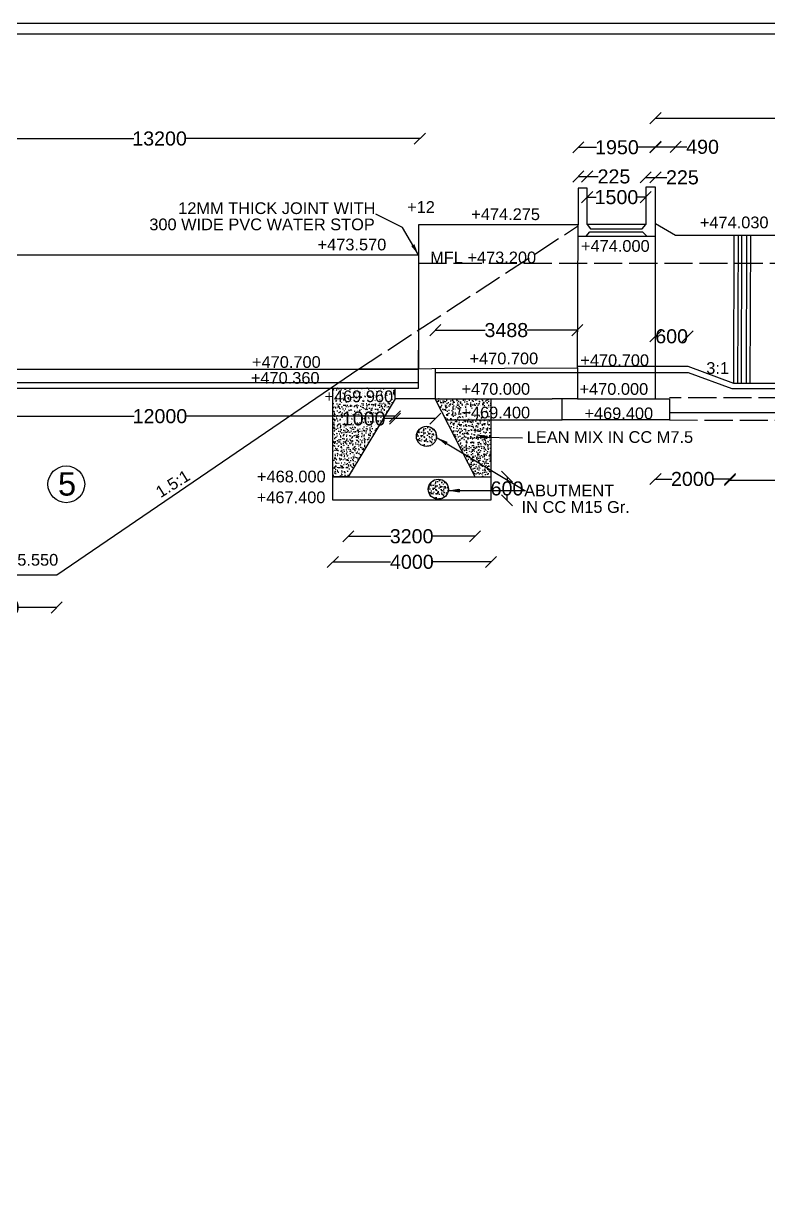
# Model space of a CAD drawing. Header units: millimetres. Extents: x 5124 to 6568637, y 2311 to 91879094.
# Drawn here: x 3367635 to 3373999, y 45955073 to 45965025 of the extents above; entities that cross this region are included whole.
import ezdxf

# ---------------------------------------------------------------- set-up
doc = ezdxf.new("R2010")
doc.units = ezdxf.units.MM
doc.header["$MEASUREMENT"] = 0
doc.linetypes.add('ACAD_ISO02W100', pattern=[15, 12, -3])
for name, color, linetype in [('DIMENSION', 7, 'Continuous'), ('DRAWING', 7, 'Continuous'), ('TEXT', 7, 'Continuous')]:
    doc.layers.add(name, color=color, linetype=linetype)
doc.styles.get("Standard").update_dxf_attribs({"font": 'arial.ttf', "height": 120})
doc.dimstyles.get("Standard").update_dxf_attribs({"dimtxt": 200, "dimasz": 110, "dimexe": 0.18, "dimexo": 0.0625, "dimgap": 0.09, "dimtad": 0, "dimtih": 1, "dimtoh": 1, "dimdec": 0, "dimzin": 0, "dimdsep": 46, "dimtxsty": 'Standard', "dimblk": 'OBLIQUE', "dimcen": 0.09, "dimse1": 1, "dimse2": 1, "dimadec": 0, "dimazin": 0, "dimtfac": 1, "dimtdec": 0, "dimtofl": 0, "dimtmove": 0, "dimatfit": 3, "dimfxl": 1, "dimtolj": 1, "dimtzin": 0, "dimarcsym": 0})
pattern_1 = [(130, (6719870.91, 0), (-71.72601826, -6.2752135), [7.5, -82.5]), (185, (6719870.91, 0), (13.87513336, 75.21921337), [6, -66]), (79.5486, (6719864.93, -0.52), (-57.85093817, 68.94395421), [6.374019, -70.1142112]), (133.8158, (6719870.91, 20), (-106.72410486, -16.55190143), [11.25, -123.75]), (83.3644, (6719862.01, 18.62), (-93.46627055, 97.4117871), [9.5610288, -105.1713]), (188.8158, (6719870.91, 20), (-93.46619451, 97.4118601), [9, -99]), (159, (6719860.91, 15), (-59.69070521, -40.26188907), [7.5, -82.5]), (214, (6719860.91, 15), (-24.33153319, 72.5150045), [6, -66]), (108.5486, (6719855.933, 11.645), (-84.02226286, 32.25304967), [6.374019, -70.1142112]), (142.5, (6719870.908, 0), (-1.215985532, 33.289385383), [0, -65.2, 0, -67, 0, -66.25]), (172.5, (6719870.908, 0), (-26.306953744, 39.441171188), [0, -38.2, 0, -63.7, 0, -25.25]), (212.5, (6719893.208, 0), (-53.382243617, -2.255487173), [0, -25, 0, -78, 0, -103.5]), (222.5, (6719903.21, 0), (-58.318616934, 10.010498233), [0, -32.5, 0, -51.8, 0, -73.5])]

# ---------------------------------------------------------------- blocks, each defined once
blk = doc.blocks.new('_Oblique')
at = {"color": 0, "linetype": 'ByBlock', "lineweight": -2}
blk.add_line((-0.5, -0.5), (0.5, 0.5), dxfattribs=at)
blk = doc.blocks.new('*D54')
at = {"layer": 'Defpoints', "color": 0, "transparency": 16777216}
for p in [(3366576.2, 45964040.7), (3366576.2, 45964018.8), (3371020.9, 45964042.1)]:
    blk.add_point(p, dxfattribs=at)
at = {"layer": 'DIMENSION', "color": 0, "lineweight": -2, "transparency": 16777216}
for p, q in [((3366576.2, 45964040.7), (3368578.5, 45964040.7)), ((3371020.9, 45964040.7), (3369018.6, 45964040.7))]:
    blk.add_line(p, q, dxfattribs=at)
at = {"layer": 'DIMENSION', "color": 0, "lineweight": -2, "transparency": 16777216, "xscale": 95, "yscale": 95, "zscale": 95, "rotation": 180}
blk.add_blockref('_Oblique', (3366576.2, 45964040.7), dxfattribs=at)
at = {"layer": 'DIMENSION', "color": 0, "lineweight": -2, "transparency": 16777216, "xscale": 95, "yscale": 95, "zscale": 95}
blk.add_blockref('_Oblique', (3371020.9, 45964040.7), dxfattribs=at)
at = {"layer": 'DIMENSION', "color": 0, "transparency": 16777216, "insert": (3368798.5, 45964040.7), "char_height": 120, "attachment_point": 5}
blk.add_mtext('\\A1;13200', dxfattribs=at)
blk = doc.blocks.new('*D56')
at = {"layer": 'Defpoints', "color": 0, "transparency": 16777216}
for p in [(3372365.8, 45962404.8), (3371152.5, 45962073.9), (3372365.8, 45962082.9)]:
    blk.add_point(p, dxfattribs=at)
at = {"layer": 'DIMENSION', "color": 0, "lineweight": -2, "transparency": 16777216}
for p, q in [((3371152.5, 45962404.8), (3371579.8, 45962404.8)), ((3372365.8, 45962404.8), (3371938.5, 45962404.8))]:
    blk.add_line(p, q, dxfattribs=at)
at = {"layer": 'DIMENSION', "color": 0, "lineweight": -2, "transparency": 16777216, "xscale": 95, "yscale": 95, "zscale": 95, "rotation": 180}
blk.add_blockref('_Oblique', (3371152.5, 45962404.8), dxfattribs=at)
at = {"layer": 'DIMENSION', "color": 0, "lineweight": -2, "transparency": 16777216, "xscale": 95, "yscale": 95, "zscale": 95}
blk.add_blockref('_Oblique', (3372365.8, 45962404.8), dxfattribs=at)
at = {"layer": 'DIMENSION', "color": 0, "transparency": 16777216, "insert": (3371759.1, 45962404.8), "char_height": 120, "attachment_point": 5}
blk.add_mtext('\\A1;3488', dxfattribs=at)
blk = doc.blocks.new('*D57')
at = {"layer": 'Defpoints', "color": 0, "transparency": 16777216}
for p in [(3370809.5, 45961818.4), (3371152.5, 45961818.4), (3370809.5, 45961649.7)]:
    blk.add_point(p, dxfattribs=at)
at = {"layer": 'DIMENSION', "color": 0, "lineweight": -2, "transparency": 16777216}
for p, q in [((3370809.5, 45961649.7), (3370714.5, 45961649.7)), ((3371152.5, 45961649.7), (3370809.5, 45961649.7))]:
    blk.add_line(p, q, dxfattribs=at)
at = {"layer": 'DIMENSION', "color": 0, "lineweight": -2, "transparency": 16777216, "xscale": 95, "yscale": 95, "zscale": 95, "rotation": 180}
blk.add_blockref('_Oblique', (3370809.5, 45961649.7), dxfattribs=at)
at = {"layer": 'DIMENSION', "color": 0, "lineweight": -2, "transparency": 16777216, "xscale": 95, "yscale": 95, "zscale": 95}
blk.add_blockref('_Oblique', (3371152.5, 45961649.7), dxfattribs=at)
at = {"layer": 'DIMENSION', "color": 0, "transparency": 16777216, "insert": (3370541.1, 45961649.7), "char_height": 120, "attachment_point": 5}
blk.add_mtext('\\A1;1000', dxfattribs=at)
blk = doc.blocks.new('*D58')
at = {"layer": 'Defpoints', "color": 0, "transparency": 16777216}
for p in [(3370409.9, 45961153.2), (3371491.8, 45961153.2), (3370409.9, 45960644.1)]:
    blk.add_point(p, dxfattribs=at)
at = {"layer": 'DIMENSION', "color": 0, "lineweight": -2, "transparency": 16777216}
for p, q in [((3370409.9, 45960644.1), (3370771.8, 45960644.1)), ((3371491.8, 45960644.1), (3371129.9, 45960644.1))]:
    blk.add_line(p, q, dxfattribs=at)
at = {"layer": 'DIMENSION', "color": 0, "lineweight": -2, "transparency": 16777216, "xscale": 95, "yscale": 95, "zscale": 95, "rotation": 180}
blk.add_blockref('_Oblique', (3370409.9, 45960644.1), dxfattribs=at)
at = {"layer": 'DIMENSION', "color": 0, "lineweight": -2, "transparency": 16777216, "xscale": 95, "yscale": 95, "zscale": 95}
blk.add_blockref('_Oblique', (3371491.8, 45960644.1), dxfattribs=at)
at = {"layer": 'DIMENSION', "color": 0, "transparency": 16777216, "insert": (3370950.8, 45960644.1), "char_height": 120, "attachment_point": 5}
blk.add_mtext('\\A1;3200', dxfattribs=at)
blk = doc.blocks.new('*D59')
at = {"layer": 'Defpoints', "color": 0, "transparency": 16777216}
for p in [(3370277.7, 45960951.6), (3371627.5, 45960951.6), (3370277.7, 45960425.5)]:
    blk.add_point(p, dxfattribs=at)
at = {"layer": 'DIMENSION', "color": 0, "lineweight": -2, "transparency": 16777216}
for p, q in [((3370277.7, 45960425.5), (3370771.1, 45960425.5)), ((3371627.5, 45960425.5), (3371134.1, 45960425.5))]:
    blk.add_line(p, q, dxfattribs=at)
at = {"layer": 'DIMENSION', "color": 0, "lineweight": -2, "transparency": 16777216, "xscale": 95, "yscale": 95, "zscale": 95, "rotation": 180}
blk.add_blockref('_Oblique', (3370277.7, 45960425.5), dxfattribs=at)
at = {"layer": 'DIMENSION', "color": 0, "lineweight": -2, "transparency": 16777216, "xscale": 95, "yscale": 95, "zscale": 95}
blk.add_blockref('_Oblique', (3371627.5, 45960425.5), dxfattribs=at)
at = {"layer": 'DIMENSION', "color": 0, "transparency": 16777216, "insert": (3370952.6, 45960425.5), "char_height": 120, "attachment_point": 5}
blk.add_mtext('\\A1;4000', dxfattribs=at)
blk = doc.blocks.new('*D60')
at = {"layer": 'Defpoints', "color": 0, "transparency": 16777216}
for p in [(3366793.5, 45961669.4), (3366793.5, 45961649.7), (3370809.5, 45961649.7)]:
    blk.add_point(p, dxfattribs=at)
at = {"layer": 'DIMENSION', "color": 0, "lineweight": -2, "transparency": 16777216}
for p, q in [((3366793.5, 45961669.4), (3368581.5, 45961669.4)), ((3370809.5, 45961669.4), (3369021.5, 45961669.4))]:
    blk.add_line(p, q, dxfattribs=at)
at = {"layer": 'DIMENSION', "color": 0, "lineweight": -2, "transparency": 16777216, "xscale": 95, "yscale": 95, "zscale": 95, "rotation": 180}
blk.add_blockref('_Oblique', (3366793.5, 45961669.4), dxfattribs=at)
at = {"layer": 'DIMENSION', "color": 0, "lineweight": -2, "transparency": 16777216, "xscale": 95, "yscale": 95, "zscale": 95}
blk.add_blockref('_Oblique', (3370809.5, 45961669.4), dxfattribs=at)
at = {"layer": 'DIMENSION', "color": 0, "transparency": 16777216, "insert": (3368801.5, 45961669.4), "char_height": 120, "attachment_point": 5}
blk.add_mtext('\\A1;12000', dxfattribs=at)
blk = doc.blocks.new('*D67')
at = {"layer": 'Defpoints', "color": 0, "transparency": 16777216}
for p in [(3366912.1, 45960315.8), (3367920.1, 45960315.8), (3366912.1, 45960036.7)]:
    blk.add_point(p, dxfattribs=at)
at = {"layer": 'DIMENSION', "color": 0, "lineweight": -2, "transparency": 16777216}
for p, q in [((3366912.1, 45960036.7), (3367237.1, 45960036.7)), ((3367920.1, 45960036.7), (3367595.1, 45960036.7))]:
    blk.add_line(p, q, dxfattribs=at)
at = {"layer": 'DIMENSION', "color": 0, "lineweight": -2, "transparency": 16777216, "xscale": 95, "yscale": 95, "zscale": 95, "rotation": 180}
blk.add_blockref('_Oblique', (3366912.1, 45960036.7), dxfattribs=at)
at = {"layer": 'DIMENSION', "color": 0, "lineweight": -2, "transparency": 16777216, "xscale": 95, "yscale": 95, "zscale": 95}
blk.add_blockref('_Oblique', (3367920.1, 45960036.7), dxfattribs=at)
at = {"layer": 'DIMENSION', "color": 0, "transparency": 16777216, "insert": (3367416.1, 45960036.7), "char_height": 120, "attachment_point": 5}
blk.add_mtext('\\A1;3000', dxfattribs=at)
blk = doc.blocks.new('*D84')
at = {"layer": 'Defpoints', "color": 0, "transparency": 16777216}
for p in [(3372449.1, 45963716.7), (3372374, 45963615), (3372449.1, 45963615)]:
    blk.add_point(p, dxfattribs=at)
at = {"layer": 'DIMENSION', "color": 0, "lineweight": -2, "transparency": 16777216}
for p, q in [((3372374, 45963716.7), (3372449.1, 45963716.7)), ((3372449.1, 45963716.7), (3372544.1, 45963716.7))]:
    blk.add_line(p, q, dxfattribs=at)
at = {"layer": 'DIMENSION', "color": 0, "lineweight": -2, "transparency": 16777216, "xscale": 95, "yscale": 95, "zscale": 95, "rotation": 180}
blk.add_blockref('_Oblique', (3372374, 45963716.7), dxfattribs=at)
at = {"layer": 'DIMENSION', "color": 0, "lineweight": -2, "transparency": 16777216, "xscale": 95, "yscale": 95, "zscale": 95}
blk.add_blockref('_Oblique', (3372449.1, 45963716.7), dxfattribs=at)
at = {"layer": 'DIMENSION', "color": 0, "transparency": 16777216, "insert": (3372678.2, 45963716.7), "char_height": 120, "attachment_point": 5}
blk.add_mtext('\\A1;225', dxfattribs=at)
blk = doc.blocks.new('*D85')
at = {"layer": 'Defpoints', "color": 0, "transparency": 16777216}
for p in [(3373033.4, 45963709.1), (3372949.3, 45963627.2), (3373033.4, 45963627.2)]:
    blk.add_point(p, dxfattribs=at)
at = {"layer": 'DIMENSION', "color": 0, "lineweight": -2, "transparency": 16777216}
for p, q in [((3372949.3, 45963709.1), (3373033.4, 45963709.1)), ((3373033.4, 45963709.1), (3373128.4, 45963709.1))]:
    blk.add_line(p, q, dxfattribs=at)
at = {"layer": 'DIMENSION', "color": 0, "lineweight": -2, "transparency": 16777216, "xscale": 95, "yscale": 95, "zscale": 95, "rotation": 180}
blk.add_blockref('_Oblique', (3372949.3, 45963709.1), dxfattribs=at)
at = {"layer": 'DIMENSION', "color": 0, "lineweight": -2, "transparency": 16777216, "xscale": 95, "yscale": 95, "zscale": 95}
blk.add_blockref('_Oblique', (3373033.4, 45963709.1), dxfattribs=at)
at = {"layer": 'DIMENSION', "color": 0, "transparency": 16777216, "insert": (3373262.5, 45963709.1), "char_height": 120, "attachment_point": 5}
blk.add_mtext('\\A1;225', dxfattribs=at)
blk = doc.blocks.new('*D86')
at = {"layer": 'Defpoints', "color": 0, "transparency": 16777216}
for p in [(3372449.1, 45963615), (3372949.3, 45963615), (3372949.3, 45963540.1)]:
    blk.add_point(p, dxfattribs=at)
at = {"layer": 'DIMENSION', "color": 0, "lineweight": -2, "transparency": 16777216}
for p, q in [((3372449.1, 45963540.1), (3372525.8, 45963540.1)), ((3372949.3, 45963540.1), (3372872.6, 45963540.1))]:
    blk.add_line(p, q, dxfattribs=at)
at = {"layer": 'DIMENSION', "color": 0, "lineweight": -2, "transparency": 16777216, "xscale": 95, "yscale": 95, "zscale": 95, "rotation": 180}
blk.add_blockref('_Oblique', (3372449.1, 45963540.1), dxfattribs=at)
at = {"layer": 'DIMENSION', "color": 0, "lineweight": -2, "transparency": 16777216, "xscale": 95, "yscale": 95, "zscale": 95}
blk.add_blockref('_Oblique', (3372949.3, 45963540.1), dxfattribs=at)
at = {"layer": 'DIMENSION', "color": 0, "transparency": 16777216, "insert": (3372699.2, 45963540.1), "char_height": 120, "attachment_point": 5}
blk.add_mtext('\\A1;1500', dxfattribs=at)
blk = doc.blocks.new('*D87')
at = {"layer": 'Defpoints', "color": 0, "transparency": 16777216}
for p in [(3373033.4, 45963966.4), (3372374, 45963616.5), (3373033.4, 45963627.2)]:
    blk.add_point(p, dxfattribs=at)
at = {"layer": 'DIMENSION', "color": 0, "lineweight": -2, "transparency": 16777216}
for p, q in [((3372374, 45963966.4), (3372530.3, 45963966.4)), ((3373033.4, 45963966.4), (3372877.1, 45963966.4))]:
    blk.add_line(p, q, dxfattribs=at)
at = {"layer": 'DIMENSION', "color": 0, "lineweight": -2, "transparency": 16777216, "xscale": 95, "yscale": 95, "zscale": 95, "rotation": 180}
blk.add_blockref('_Oblique', (3372374, 45963966.4), dxfattribs=at)
at = {"layer": 'DIMENSION', "color": 0, "lineweight": -2, "transparency": 16777216, "xscale": 95, "yscale": 95, "zscale": 95}
blk.add_blockref('_Oblique', (3373033.4, 45963966.4), dxfattribs=at)
at = {"layer": 'DIMENSION', "color": 0, "transparency": 16777216, "insert": (3372703.7, 45963966.4), "char_height": 120, "attachment_point": 5}
blk.add_mtext('\\A1;1950', dxfattribs=at)
blk = doc.blocks.new('*D88')
at = {"layer": 'Defpoints', "color": 0, "transparency": 16777216}
for p in [(3373204.9, 45963969.9), (3373033.4, 45963315.4), (3373204.9, 45963217.4)]:
    blk.add_point(p, dxfattribs=at)
at = {"layer": 'DIMENSION', "color": 0, "lineweight": -2, "transparency": 16777216}
for p, q in [((3373033.4, 45963969.9), (3373204.9, 45963969.9)), ((3373204.9, 45963969.9), (3373299.9, 45963969.9))]:
    blk.add_line(p, q, dxfattribs=at)
at = {"layer": 'DIMENSION', "color": 0, "lineweight": -2, "transparency": 16777216, "xscale": 95, "yscale": 95, "zscale": 95, "rotation": 180}
blk.add_blockref('_Oblique', (3373033.4, 45963969.9), dxfattribs=at)
at = {"layer": 'DIMENSION', "color": 0, "lineweight": -2, "transparency": 16777216, "xscale": 95, "yscale": 95, "zscale": 95}
blk.add_blockref('_Oblique', (3373204.9, 45963969.9), dxfattribs=at)
at = {"layer": 'DIMENSION', "color": 0, "transparency": 16777216, "insert": (3373434.8, 45963969.9), "char_height": 120, "attachment_point": 5}
blk.add_mtext('\\A1;490', dxfattribs=at)
blk = doc.blocks.new('*D89')
at = {"layer": 'Defpoints', "color": 0, "transparency": 16777216}
for p in [(3376401, 45964214.8), (3373033.4, 45963627.2), (3376401, 45963658.7)]:
    blk.add_point(p, dxfattribs=at)
at = {"layer": 'DIMENSION', "color": 0, "lineweight": -2, "transparency": 16777216}
for p, q in [((3373033.4, 45964214.8), (3374497.1, 45964214.8)), ((3376401, 45964214.8), (3374937.2, 45964214.8))]:
    blk.add_line(p, q, dxfattribs=at)
at = {"layer": 'DIMENSION', "color": 0, "lineweight": -2, "transparency": 16777216, "xscale": 95, "yscale": 95, "zscale": 95, "rotation": 180}
blk.add_blockref('_Oblique', (3373033.4, 45964214.8), dxfattribs=at)
at = {"layer": 'DIMENSION', "color": 0, "lineweight": -2, "transparency": 16777216, "xscale": 95, "yscale": 95, "zscale": 95}
blk.add_blockref('_Oblique', (3376401, 45964214.8), dxfattribs=at)
at = {"layer": 'DIMENSION', "color": 0, "transparency": 16777216, "insert": (3374717.2, 45964214.8), "char_height": 120, "attachment_point": 5}
blk.add_mtext('\\A1;10000', dxfattribs=at)
blk = doc.blocks.new('*D91')
at = {"layer": 'Defpoints', "color": 0, "transparency": 16777216}
for p in [(3373033.4, 45962351.5), (3373033.4, 45962096.5), (3373307.7, 45962096.5)]:
    blk.add_point(p, dxfattribs=at)
at = {"layer": 'DIMENSION', "color": 0, "lineweight": -2, "transparency": 16777216}
for p, q in [((3373033.4, 45962351.5), (3373037.8, 45962351.5)), ((3373307.7, 45962351.5), (3373303.3, 45962351.5))]:
    blk.add_line(p, q, dxfattribs=at)
at = {"layer": 'DIMENSION', "color": 0, "lineweight": -2, "transparency": 16777216, "xscale": 95, "yscale": 95, "zscale": 95, "rotation": 180}
blk.add_blockref('_Oblique', (3373033.4, 45962351.5), dxfattribs=at)
at = {"layer": 'DIMENSION', "color": 0, "lineweight": -2, "transparency": 16777216, "xscale": 95, "yscale": 95, "zscale": 95}
blk.add_blockref('_Oblique', (3373307.7, 45962351.5), dxfattribs=at)
at = {"layer": 'DIMENSION', "color": 0, "transparency": 16777216, "insert": (3373170.6, 45962351.5), "char_height": 120, "attachment_point": 5}
blk.add_mtext('\\A1;600', dxfattribs=at)
blk = doc.blocks.new('*D96')
at = {"layer": 'Defpoints', "color": 0, "transparency": 16777216}
for p in [(3373033.4, 45961818.4), (3373669.4, 45961133.3), (3373669.4, 45961096.2)]:
    blk.add_point(p, dxfattribs=at)
at = {"layer": 'DIMENSION', "color": 0, "lineweight": -2, "transparency": 16777216}
for p, q in [((3373033.4, 45961133.3), (3373171.3, 45961133.3)), ((3373669.4, 45961133.3), (3373531.5, 45961133.3))]:
    blk.add_line(p, q, dxfattribs=at)
at = {"layer": 'DIMENSION', "color": 0, "lineweight": -2, "transparency": 16777216, "xscale": 95, "yscale": 95, "zscale": 95, "rotation": 180}
blk.add_blockref('_Oblique', (3373033.4, 45961133.3), dxfattribs=at)
at = {"layer": 'DIMENSION', "color": 0, "lineweight": -2, "transparency": 16777216, "xscale": 95, "yscale": 95, "zscale": 95}
blk.add_blockref('_Oblique', (3373669.4, 45961133.3), dxfattribs=at)
at = {"layer": 'DIMENSION', "color": 0, "transparency": 16777216, "insert": (3373351.4, 45961133.3), "char_height": 120, "attachment_point": 5}
blk.add_mtext('\\A1;2000', dxfattribs=at)
blk = doc.blocks.new('*D97')
at = {"layer": 'Defpoints', "color": 0, "transparency": 16777216}
for p in [(3373669.4, 45961133.3), (3376335.6, 45961124.7), (3376335.6, 45961110.7)]:
    blk.add_point(p, dxfattribs=at)
at = {"layer": 'DIMENSION', "color": 0, "lineweight": -2, "transparency": 16777216}
for p, q in [((3373669.4, 45961124.7), (3374823.3, 45961124.7)), ((3376335.6, 45961124.7), (3375181.6, 45961124.7))]:
    blk.add_line(p, q, dxfattribs=at)
at = {"layer": 'DIMENSION', "color": 0, "lineweight": -2, "transparency": 16777216, "xscale": 95, "yscale": 95, "zscale": 95, "rotation": 180}
blk.add_blockref('_Oblique', (3373669.4, 45961124.7), dxfattribs=at)
at = {"layer": 'DIMENSION', "color": 0, "lineweight": -2, "transparency": 16777216, "xscale": 95, "yscale": 95, "zscale": 95}
blk.add_blockref('_Oblique', (3376335.6, 45961124.7), dxfattribs=at)
at = {"layer": 'DIMENSION', "color": 0, "transparency": 16777216, "insert": (3375002.5, 45961124.7), "char_height": 120, "attachment_point": 5}
blk.add_mtext('\\A1;8000', dxfattribs=at)
blk = doc.blocks.new('*D255')
at = {"layer": 'Defpoints', "color": 0}
for p in [(3371627.5, 45961153.2), (3371627.5, 45960951.6), (3371765, 45960951.6)]:
    blk.add_point(p, dxfattribs=at)
at = {"layer": 'DIMENSION', "color": 0, "lineweight": -2}
for p, q in [((3371765, 45961153.2), (3371765, 45961113.8)), ((3371765, 45960951.6), (3371765, 45960991))]:
    blk.add_line(p, q, dxfattribs=at)
at = {"layer": 'DIMENSION', "color": 0, "lineweight": -2, "xscale": 95, "yscale": 95, "zscale": 95}
for p, rotation in [((3371765, 45961153.2), 90), ((3371765, 45960951.6), 270)]:
    blk.add_blockref('_Oblique', p, dxfattribs=dict(at, rotation=rotation))
at = {"layer": 'DIMENSION', "color": 0, "insert": (3371765, 45961052.4), "char_height": 120, "attachment_point": 5}
blk.add_mtext('\\A1;600', dxfattribs=at)

msp = doc.modelspace()

# ---------------------------------------------------------------- hatches: boundary and pattern name
at = {"layer": 'DRAWING'}
h = msp.add_hatch(dxfattribs=at)
h.set_pattern_fill('AR-CONC,_O', color=256, scale=10)
h.set_pattern_definition(pattern_1)
h.paths.add_polyline_path([(3370277.7, 45961910.7), (3370809.5, 45961910.7), (3370809.5, 45961818.4), (3370409.9, 45961153.2), (3370277.7, 45961153.2)])
h = msp.add_hatch(dxfattribs=at)
h.set_pattern_fill('AR-CONC,_O', color=256, scale=10)
h.set_pattern_definition(pattern_1)
h.paths.add_polyline_path([(3371627.5, 45961818.4), (3371152.5, 45961818.4), (3371491.8, 45961153.2), (3371627.5, 45961153.2)])
h = msp.add_hatch(dxfattribs=at)
h.set_pattern_fill('AR-CONC,_O', color=256, scale=10)
h.set_pattern_definition([(130, (6728772.436, 4869.25), (-71.72601826, -6.2752135), [7.5, -82.5]), (185, (6728772.436, 4869.25), (13.87513336, 75.21921337), [6, -66]), (79.5486, (6728766.46, 4868.724), (-57.85093817, 68.94395421), [6.374019, -70.1142112]), (133.8158, (6728772.436, 4889.25), (-106.72410486, -16.55190143), [11.25, -123.75]), (83.3644, (6728763.54, 4887.87), (-93.46627055, 97.4117871), [9.5610288, -105.1713]), (188.8158, (6728772.44, 4889.25), (-93.46619451, 97.4118601), [9, -99]), (159, (6728762.436, 4884.25), (-59.69070521, -40.26188907), [7.5, -82.5]), (214, (6728762.436, 4884.25), (-24.33153319, 72.5150045), [6, -66]), (108.5486, (6728757.46, 4880.89), (-84.02226286, 32.25304967), [6.374019, -70.1142112]), (142.5, (6728772.436, 4869.247), (-1.215985532, 33.289385383), [0, -65.2, 0, -67, 0, -66.25]), (172.5, (6728772.436, 4869.247), (-26.306953744, 39.441171188), [0, -38.2, 0, -63.7, 0, -25.25]), (212.5, (6728794.736, 4869.247), (-53.382243617, -2.255487173), [0, -25, 0, -78, 0, -103.5]), (222.5, (6728804.736, 4869.247), (-58.318616934, 10.010498233), [0, -32.5, 0, -51.8, 0, -73.5])])
h.paths.add_polyline_path([(3371163.3, 45961497.6, -1), (3370991.3, 45961497.6, -1)])
h = msp.add_hatch(dxfattribs=at)
h.set_pattern_fill('AR-CONC,_O', color=256, scale=10)
h.set_pattern_definition([(130, (6728873.48, 4417.81), (-71.72601826, -6.2752135), [7.5, -82.5]), (185, (6728873.48, 4417.81), (13.87513336, 75.21921337), [6, -66]), (79.5486, (6728867.5, 4417.284), (-57.85093817, 68.94395421), [6.374019, -70.1142112]), (133.8158, (6728873.48, 4437.81), (-106.72410486, -16.55190143), [11.25, -123.75]), (83.3644, (6728864.59, 4436.43), (-93.46627055, 97.4117871), [9.5610288, -105.1713]), (188.8158, (6728873.48, 4437.81), (-93.46619451, 97.4118601), [9, -99]), (159, (6728863.48, 4432.81), (-59.69070521, -40.26188907), [7.5, -82.5]), (214, (6728863.48, 4432.81), (-24.33153319, 72.5150045), [6, -66]), (108.5486, (6728858.506, 4429.45), (-84.02226286, 32.25304967), [6.374019, -70.1142112]), (142.5, (6728873.48, 4417.807), (-1.215985532, 33.289385383), [0, -65.2, 0, -67, 0, -66.25]), (172.5, (6728873.48, 4417.807), (-26.306953744, 39.441171188), [0, -38.2, 0, -63.7, 0, -25.25]), (212.5, (6728895.78, 4417.807), (-53.382243617, -2.255487173), [0, -25, 0, -78, 0, -103.5]), (222.5, (6728905.78, 4417.807), (-58.318616934, 10.010498233), [0, -32.5, 0, -51.8, 0, -73.5])])
h.paths.add_polyline_path([(3371264.4, 45961046.1, -1), (3371092.4, 45961046.1, -1)])

# ---------------------------------------------------------------- linework, layer by layer
at = {"layer": 'DIMENSION'}
for points in [[(3373033.4, 45961818.4), (3373033.4, 45963627.2), (3372949.3, 45963627.2), (3372949.3, 45963308.3), (3372449.1, 45963308.3), (3372449.1, 45963616.5), (3372374, 45963616.5), (3372372.3, 45963303.4)], [(3373033.4, 45963315.4), (3373204.9, 45963217.4), (3374859.2, 45963217.4), (3375717.6, 45963658.7), (3376401, 45963658.7), (3376401, 45962513.8), (3376401, 45961937.8), (3376553.1, 45961937.8), (3376553.1, 45961625.5), (3376378.4, 45961625.5)], [(3372449.1, 45963308.3), (3372476.6, 45963270.3), (3372917.8, 45963270.3), (3372949.3, 45963308.3)], [(3372371.8, 45963207.4), (3373033.4, 45963207.4)], [(3372439.8, 45963207.4), (3372473.5, 45963245.1), (3372920.9, 45963245.1), (3372958.3, 45963207.4)], [(3373702.7, 45963217.4), (3373698.3, 45961952.9)], [(3373737.4, 45963217.4), (3373732.9, 45961952.9)], [(3373768.4, 45963217.4), (3373763.9, 45961952.9)], [(3373810.1, 45963217.4), (3373805.7, 45961952.9)], [(3373843.5, 45963217.4), (3373839.1, 45961952.9)], [(3372365.8, 45962096.5), (3373307.7, 45962096.5), (3373698.3, 45961952.9), (3375424.6, 45961952.9)], [(3371152.5, 45962043.6), (3372365.8, 45962043.6), (3373310.6, 45962043.6), (3373685.6, 45961907.6), (3375429.4, 45961907.6)], [(3372365.8, 45962082.9), (3372365.8, 45961836.3), (3372365.8, 45961818.4), (3372151.3, 45961818.4)], [(3371244.3, 45961638.3), (3372236.2, 45961638.3), (3372236.2, 45961818.4)], [(3372365.8, 45961818.4), (3373152.6, 45961818.4), (3373152.6, 45961638.3), (3372236.2, 45961638.3)], [(3373152.6, 45961702.1), (3376358.7, 45961702.1), (3376378.4, 45961625.5)]]:
    msp.add_lwpolyline(points, dxfattribs=at)
at = {"layer": 'DRAWING'}
for points in [[(3337339.5, 45965025.3), (3388705.8, 45965025.3), (3388705.8, 45927310.5), (3337339.5, 45927310.5)], [(3337429.6, 45964935.3), (3388615.7, 45964935.3), (3388615.7, 45927400.6), (3337429.6, 45927400.6)]]:
    msp.add_lwpolyline(points, close=True, dxfattribs=at)
for points in [[(3364454.4, 45958612.3), (3365240.4, 45958612.3), (3366912.1, 45960315.8), (3367920.1, 45960315.8), (3370500.4, 45962073.9), (3372365.8, 45962082.9), (3372372.3, 45963303.4), (3371009, 45963303.4), (3371009, 45962073.9)], [(3359935.5, 45963048.4), (3371009, 45963048.4)], [(3359935.5, 45962071.2), (3371009, 45962071.2), (3371009, 45962234.3)], [(3359935.5, 45961958.3), (3371009, 45961958.3), (3371009, 45962121.5)], [(3359935.5, 45961910.7), (3371009, 45961910.7), (3371009, 45962073.9)], [(3371152.5, 45962073.9), (3371152.5, 45961818.4), (3370809.5, 45961818.4), (3370809.5, 45961910.7)], [(3370809.5, 45961818.4), (3370409.9, 45961153.2), (3370277.7, 45961153.2), (3370277.7, 45961910.7)], [(3371627.5, 45961818.4), (3371627.5, 45960951.6), (3370277.7, 45960951.6), (3370277.7, 45961153.2), (3371627.5, 45961153.2)], [(3371152.5, 45961818.4), (3372151.3, 45961818.4)], [(3371491.8, 45961153.2), (3371152.5, 45961818.4)]]:
    msp.add_lwpolyline(points, dxfattribs=at)
at = {"layer": 'DRAWING', "linetype": 'ACAD_ISO02W100', "ltscale": 20}
for points in [[(3370496.4, 45962071.2), (3372367.5, 45963292.6)], [(3371009, 45962975.6), (3375424.1, 45962975.6), (3376157.6, 45963298.6), (3377987.9, 45963298.6)], [(3376553.1, 45961827.7), (3373152.6, 45961827.7)], [(3373152.6, 45961638.3), (3376378.4, 45961625.5)]]:
    msp.add_lwpolyline(points, dxfattribs=at)
at = {"layer": 'DRAWING'}
for centre, radius in [((3371077.3, 45961497.6), 86), ((3368002, 45961088.4), 157), ((3371178.4, 45961046.1), 86)]:
    msp.add_circle(centre, radius, dxfattribs=at)

# ---------------------------------------------------------------- texts
at = {"layer": 'TEXT'}
for s, height, p in [('12MM THICK JOINT WITH ', 100, (3368957.6, 45963396.5)), ('+12', 100, (3370912, 45963406.4)), (' +474.275', 100, (3371421.1, 45963344.9)), ('300 WIDE PVC WATER STOP', 100, (3368710.9, 45963258)), (' +474.030', 100, (3373372.6, 45963274.8)), ('+473.570', 100, (3370147.7, 45963086.2)), (' +474.000', 100, (3372357.8, 45963074)), ('MFL +473.200', 100, (3371108.9, 45962975.6)), ('+470.700', 100, (3371444.8, 45962113.2)), ('+470.700', 100, (3372391.1, 45962098.1)), ('+470.700', 100, (3369587.6, 45962082.6)), ('3:1', 100, (3373466.5, 45962031.4)), ('+470.360', 100, (3369577.8, 45961947.1)), ('+470.000', 100, (3371375.8, 45961853.2)), ('+470.000', 100, (3372384, 45961852.5)), ('+469.960', 100, (3370206.1, 45961790)), ('+469.400', 100, (3371375.8, 45961651.2)), ('+469.400', 100, (3372426.1, 45961644.4)), ('LEAN MIX IN CC M7.5', 100, (3371933.7, 45961441.9)), ('+468.000', 100, (3369630.2, 45961104.9)), ('5', 200, (3367930.9, 45960991.9)), ('+467.400', 100, (3369628.1, 45960927.1)), ('ABUTMENT', 100, (3371911.8, 45960985.2)), ('IN CC M15 Gr.', 100, (3371889.5, 45960844.5)), ('BERM +465.550', 100, (3366904.4, 45960393.5))]:
    msp.add_text(s, height=height, dxfattribs=at).set_placement(p)
msp.add_text('1.5:1', height=100, rotation=32.01551, dxfattribs=at).set_placement((3368806, 45960968.3))

# ---------------------------------------------------------------- dimensions: what is measured, and where the dimension line sits
at = {"layer": 'DIMENSION'}
for base, p1, p2, text, picture, middle in [((3376401, 45964214.8), (3373033.4, 45963627.2), (3376401, 45963658.7), '10000', '*D89', (3374717.2, 45964214.8)), ((3373033.4, 45963966.4), (3372374, 45963616.5), (3373033.4, 45963627.2), '1950', '*D87', (3372703.7, 45963966.4)), ((3373204.9, 45963969.9), (3373033.4, 45963315.4), (3373204.9, 45963217.4), '490', '*D88', (3373434.8, 45963969.9)), ((3372449.1, 45963716.7), (3372374, 45963615), (3372449.1, 45963615), '225', '*D84', (3372678.2, 45963716.7)), ((3373033.4, 45963709.1), (3372949.3, 45963627.2), (3373033.4, 45963627.2), '225', '*D85', (3373262.5, 45963709.1)), ((3372949.3, 45963540.1), (3372449.1, 45963615), (3372949.3, 45963615), '1500', '*D86', (3372699.2, 45963540.1)), ((3373033.4, 45962351.5), (3373307.7, 45962096.5), (3373033.4, 45962096.5), '600', '*D91', (3373170.6, 45962351.5)), ((3373669.4, 45961133.3), (3373033.4, 45961818.4), (3373669.4, 45961096.2), '2000', '*D96', (3373351.4, 45961133.3)), ((3376335.6, 45961124.7), (3373669.4, 45961133.3), (3376335.6, 45961110.7), '8000', '*D97', (3375002.5, 45961124.7))]:
    dim = msp.add_linear_dim(base=base, p1=p1, p2=p2, text=text, dimstyle='Standard', override={"dimasz": 95, "dimarcsym": 1}, dxfattribs=at)
    dim.commit()
    dim.dimension.update_dxf_attribs({"geometry": picture, "text_midpoint": middle})
for base, p1, p2, angle, text, override, picture, middle in [((3366576.2, 45964040.7), (3371020.9, 45964042.1), (3366576.2, 45964018.8), 180, '13200', {"dimasz": 95, "dimarcsym": 1}, '*D54', (3368798.5, 45964040.7)), ((3370809.5, 45961649.7), (3371152.5, 45961818.4), (3370809.5, 45961818.4), 180, '1000', {"dimasz": 95, "dimarcsym": 1}, '*D57', (3370541.1, 45961649.7)), ((3366793.5, 45961669.4), (3370809.5, 45961649.7), (3366793.5, 45961649.7), 180, '12000', {"dimasz": 95, "dimarcsym": 1}, '*D60', (3368801.5, 45961669.4)), ((3371765, 45960951.6), (3371627.5, 45961153.2), (3371627.5, 45960951.6), 90, '600', {"dimasz": 95, "dimarcsym": 1}, '*D255', (3371765, 45961052.4)), ((3370409.9, 45960644.1), (3371491.8, 45961153.2), (3370409.9, 45961153.2), 180, '3200', {"dimtxt": 120, "dimasz": 95, "dimarcsym": 1}, '*D58', (3370950.8, 45960644.1)), ((3370277.7, 45960425.5), (3371627.5, 45960951.6), (3370277.7, 45960951.6), 180, '4000', {"dimasz": 95, "dimarcsym": 1}, '*D59', (3370952.6, 45960425.5)), ((3366912.1, 45960036.7), (3367920.1, 45960315.8), (3366912.1, 45960315.8), 180, '3000', {"dimasz": 95, "dimarcsym": 1}, '*D67', (3367416.1, 45960036.7))]:
    dim = msp.add_linear_dim(base=base, p1=p1, p2=p2, angle=angle, text=text, dimstyle='Standard', override=override, dxfattribs=at)
    dim.commit()
    dim.dimension.update_dxf_attribs({"geometry": picture, "text_midpoint": middle})
dim = msp.add_linear_dim(base=(3372365.8, 45962404.8), p1=(3371152.5, 45962073.9), p2=(3372365.8, 45962082.9), angle=180, text='3488', dimstyle='Standard', override={"dimasz": 95, "dimarcsym": 1}, dxfattribs=at)
dim.commit()
dim.dimension.update_dxf_attribs({"geometry": '*D56', "text_midpoint": (3371759.1, 45962404.8), "dimtype": 160})

# ---------------------------------------------------------------- leaders
for points in [[(3371009, 45963048.4), (3370873, 45963281.2), (3370645.7, 45963396.5)], [(3371501.4, 45961491.7), (3371896.5, 45961486.4)], [(3371168.7, 45961485.8), (3371917.3, 45961034.4)], [(3371269.8, 45961034.3), (3371922.7, 45961034.3)]]:
    msp.add_leader(points, dimstyle='Standard', override={"dimasz": 95, "dimgap": 0.09, "dimtad": 0, "dimarcsym": 1}, dxfattribs=at)
at = {"layer": 'DRAWING'}
msp.add_leader([(3371260.2, 45961034.3), (3371802.3, 45961034.3)], dimstyle='Standard', override={"dimasz": 95, "dimgap": 0.09, "dimtad": 0, "dimarcsym": 1}, dxfattribs=at)

doc.saveas('drawing.dxf')
